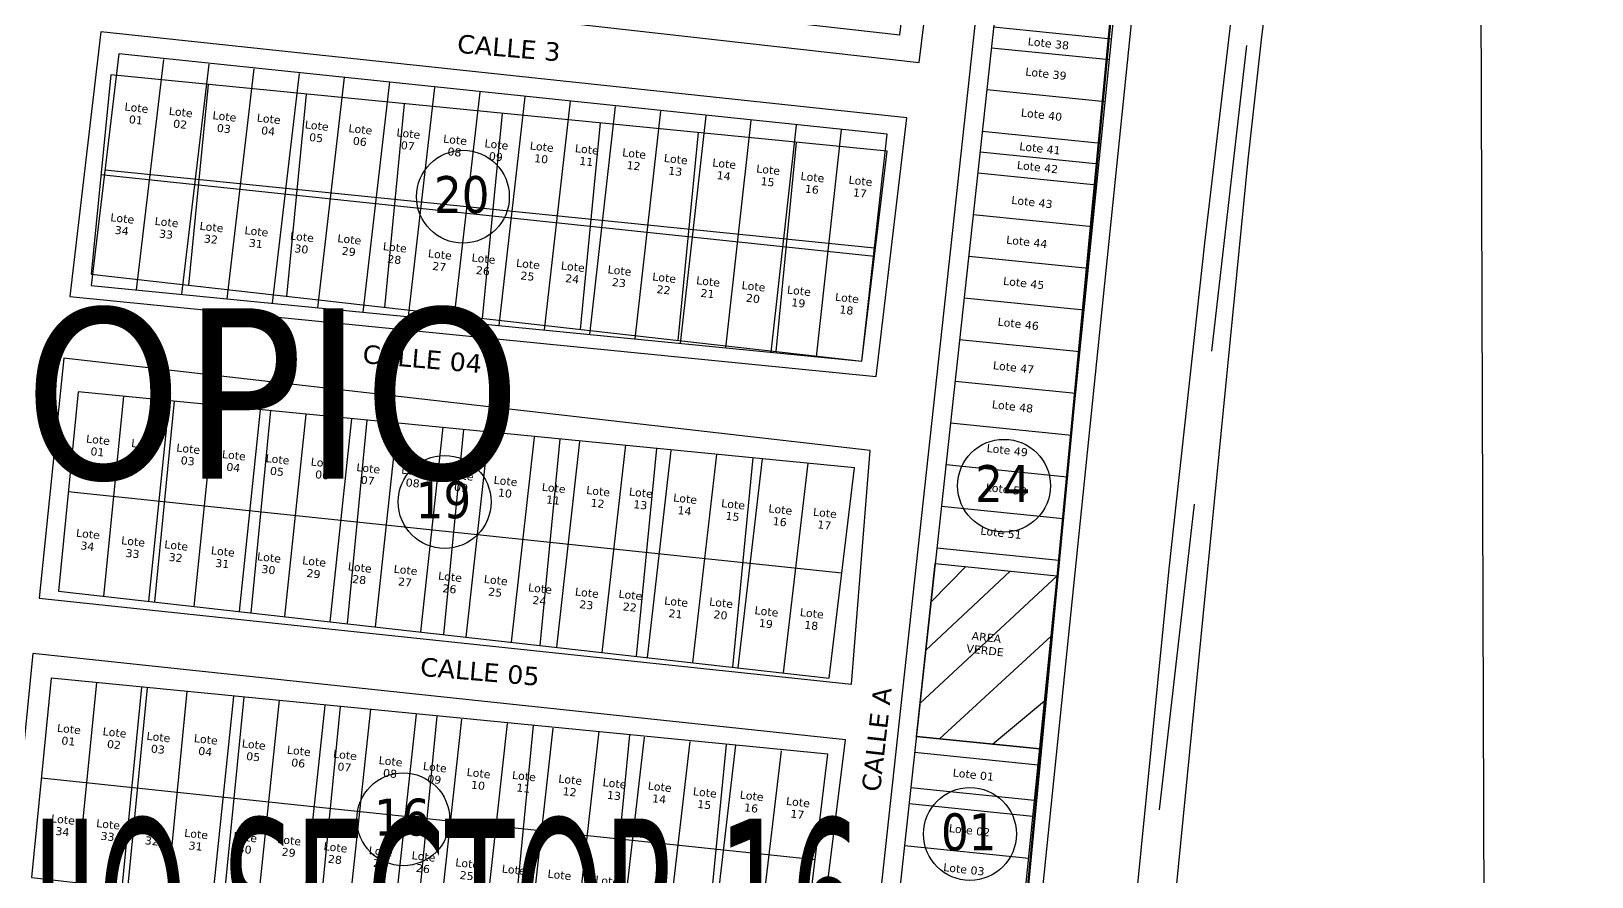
# Model space of a CAD drawing. Header units: metres. Extents: x 2 to 659295185, y -28 to 1124222152.
# Drawn here: x 660496.7 to 660750.3, y 1124026.7 to 1124164.1 of the extents above; entities that cross this region are included whole.
import ezdxf

# ---------------------------------------------------------------- set-up
doc = ezdxf.new("R2010")
doc.units = ezdxf.units.M
doc.header["$MEASUREMENT"] = 0
doc.linetypes.add('HIDDEN', pattern=[0.375, 0.25, -0.125])
doc.layers.get('0').update_dxf_attribs({"linetype": 'CONTINUOUS'})
for name, color, linetype in [('CALLES', 1, 'CONTINUOUS'), ('División Parroquial', 130, 'CONTINUOUS'), ('MANZANA', 30, 'CONTINUOUS'), ('Numero de manzana', 6, 'CONTINUOUS'), ('Parcelas', 140, 'CONTINUOUS'), ('TEXTOS', 7, 'CONTINUOUS')]:
    doc.layers.add(name, color=color, linetype=linetype)
doc.layers.add('Limite Municipio', color=1, linetype='HIDDEN', lineweight=30)
doc.styles.add('ROMAN', font='verdana.ttf')
doc.styles.get("Standard").update_dxf_attribs({"font": 'tahoma.ttf'})

msp = doc.modelspace()

# ---------------------------------------------------------------- linework, layer by layer
at = {"color": 40, "lineweight": 70, "true_color": 0xf8d731}
msp.add_line((660697.1719, 1124429.1685), (660627, 1123693), dxfattribs=at)
at = {"layer": 'División Parroquial', "color": 1, "flags": 128}
msp.add_lwpolyline([(661562.7309, 1126047.327), (661280.1952, 1125793.9785), (661175.1679, 1125700.5176), (661166.617, 1125692.9091), (661150.7272, 1125685.0107), (661124.6127, 1125675.9326), (661098.8774, 1125608.6563), (661056.8153, 1125531.9019), (661044.9331, 1125506.1771), (661005.3365, 1125425.0536), (660961.782, 1125345.9098), (660926.1352, 1125272.6947), (660896.4419, 1125213.3367), (660810.5862, 1125035.7329), (660807.461, 1125029.2542), (660771.6905, 1124949.2305), (660729.8511, 1124858.329), (660734.2379, 1123585.4881)], dxfattribs=at)
at = {"layer": 'Limite Municipio', "color": 4, "linetype": 'HIDDEN', "lineweight": -3, "ltscale": 200}
msp.add_lwpolyline([(660578.0048, 1120632.9916), (660665.8177, 1121655.962), (660399.8619, 1121691.383), (660459.3346, 1122251.1816), (660620.3506, 1123516.0091), (660707.8769, 1124281.3124), (660742.4515, 1124368.6583), (660733.5109, 1124403.5071), (660683.7897, 1124483.6592), (660705.5993, 1124900.9898), (660734.4164, 1124927.6763), (661101.2557, 1125671.1097), (661132.5681, 1125745.1859), (661162.2243, 1125745.8423), (661217.1414, 1125787.7676), (661565.8495, 1126105.0778)], dxfattribs=at)
at = {"layer": 'MANZANA', "lineweight": -3}
for p, q in [((660671, 1124358), (660599, 1123696)), ((660627, 1123693), (660695, 1124356)), ((660641, 1124159), (660646, 1124200)), ((660508, 1124174), (660641, 1124159)), ((660508, 1124164), (660503, 1124121)), ((660639, 1124150), (660508, 1124164)), ((660634, 1124108), (660639, 1124150)), ((660503, 1124121), (660634, 1124108)), ((660502, 1124111), (660498, 1124072)), ((660633, 1124096), (660502, 1124111)), ((660630, 1124058), (660633, 1124096)), ((660498, 1124072), (660630, 1124058)), ((660497, 1124063), (660493, 1124023)), ((660629, 1124049), (660497, 1124063)), ((660624, 1124009), (660629, 1124049))]:
    msp.add_line(p, q, dxfattribs=at)
at = {"layer": 'MANZANA', "lineweight": -2}
for p, q in [((660700.3322, 1124240.3141), (660687.3533, 1124129.6567)), ((660696.6298, 1124163.2098), (660706.3599, 1124240.3441)), ((660694.4199, 1124143.1839), (660696.6298, 1124163.2098)), ((660681.2183, 1124009.4111), (660694.4199, 1124143.1839)), ((660687.3533, 1124129.6567), (660681.5647, 1124076.7674)), ((660681.5647, 1124076.7674), (660675.0669, 1124012.0306))]:
    msp.add_line(p, q, dxfattribs=at)
at = {"layer": 'Numero de manzana', "lineweight": -2}
for centre in [(660566.8487, 1124137.2149), (660566.8487, 1124137.2149), (660654.7639, 1124090.2543), (660563.8786, 1124087.6299), (660563.8786, 1124087.6299), (660557.148, 1124036.0745), (660557.148, 1124036.0745), (660649.224, 1124033.6866)]:
    msp.add_circle(centre, 7.5417, dxfattribs=at)
at = {"layer": 'Parcelas', "lineweight": -3}
for p, q in [((660653.0787, 1124164.8059), (660672.2479, 1124162.8655)), ((660652.7101, 1124161.4209), (660671.9044, 1124159.4804)), ((660513.8053, 1124122.0807), (660518.26, 1124159.5263)), ((660521.1698, 1124121.3567), (660525.6005, 1124158.7629)), ((660528.5343, 1124120.6327), (660532.941, 1124157.9995)), ((660522.3401, 1124122.8212), (660525.5341, 1124155.4326)), ((660535.8988, 1124119.9086), (660540.2814, 1124157.2361)), ((660543.2633, 1124119.1846), (660547.6318, 1124156.5623)), ((660550.6278, 1124118.4606), (660554.9813, 1124155.8809)), ((660538.2393, 1124121.0284), (660541.4562, 1124153.8732)), ((660557.9923, 1124117.7365), (660562.3028, 1124154.9459)), ((660565.3568, 1124117.0125), (660569.6432, 1124154.1826)), ((660572.7213, 1124116.2884), (660576.9837, 1124153.4192)), ((660651.9728, 1124154.6509), (660671.2187, 1124152.705)), ((660554.1385, 1124119.2356), (660557.3783, 1124152.3137)), ((660570.0378, 1124117.4428), (660573.3004, 1124150.7543)), ((660580.0858, 1124115.5644), (660584.3319, 1124152.7265)), ((660587.4502, 1124114.8404), (660591.6646, 1124151.8925)), ((660594.8147, 1124114.1163), (660599.0051, 1124151.1292)), ((660599.0051, 1124151.1292), (660599.0056, 1124151.1291)), ((660602.1792, 1124113.3923), (660606.3455, 1124150.3658)), ((660585.937, 1124115.65), (660589.2225, 1124149.1948)), ((660609.5437, 1124112.6682), (660613.686, 1124149.6025)), ((660616.9082, 1124111.9442), (660621.0264, 1124148.8392)), ((660624.2727, 1124111.2202), (660628.3669, 1124148.0759)), ((660651.2355, 1124147.881), (660670.5329, 1124145.9296)), ((660601.8363, 1124113.8572), (660605.1446, 1124147.6354)), ((660617.7355, 1124112.0644), (660621.0667, 1124146.076)), ((660650.8669, 1124144.496), (660670.1905, 1124142.5399)), ((660508.0414, 1124140.8016), (660633.7335, 1124127.5631)), ((660508.6863, 1124141.6015), (660633.7335, 1124128.9203)), ((660650.4983, 1124141.111), (660669.8472, 1124139.1542)), ((660649.761, 1124134.341), (660669.1614, 1124132.3788)), ((660649.0237, 1124127.571), (660668.476, 1124125.602)), ((660648.2864, 1124120.8011), (660667.7907, 1124118.828)), ((660647.5492, 1124114.0311), (660667.1044, 1124112.0517)), ((660646.8119, 1124107.2611), (660666.4189, 1124105.2772)), ((660508.4869, 1124072.3178), (660511.7376, 1124104.781)), ((660515.8502, 1124071.4875), (660519.1563, 1124104.0962)), ((660516.7744, 1124071.3833), (660519.9681, 1124103.9912)), ((660523.2136, 1124070.6572), (660526.5683, 1124103.3447)), ((660530.5769, 1124069.827), (660533.9784, 1124102.575)), ((660532.4252, 1124069.6185), (660535.6414, 1124102.4561)), ((660537.9402, 1124068.9967), (660541.392, 1124101.8398)), ((660545.3036, 1124068.1664), (660548.8056, 1124101.1047)), ((660548.076, 1124067.8537), (660551.3147, 1124100.921)), ((660552.6669, 1124067.3361), (660556.2336, 1124100.5101)), ((660560.0302, 1124066.5058), (660563.6491, 1124099.7927)), ((660646.0746, 1124100.4912), (660665.7331, 1124098.5019)), ((660563.7452, 1124066.0869), (660567.0064, 1124099.3841)), ((660567.3936, 1124065.6755), (660571.0554, 1124098.9875)), ((660574.7569, 1124064.8452), (660578.4598, 1124098.1647)), ((660579.3776, 1124064.3242), (660582.6613, 1124097.8508)), ((660582.1202, 1124064.0149), (660585.8734, 1124097.4298)), ((660589.4836, 1124063.1846), (660593.311, 1124096.9225)), ((660595.0284, 1124062.5594), (660598.3346, 1124096.3157)), ((660596.8469, 1124062.3543), (660600.7005, 1124095.9602)), ((660604.2103, 1124061.524), (660608.128, 1124095.3565)), ((660610.6793, 1124060.7946), (660614.0079, 1124094.7807)), ((660611.5736, 1124060.6937), (660615.5425, 1124094.6304)), ((660618.9369, 1124059.8634), (660622.9571, 1124093.9042)), ((660645.3373, 1124093.7212), (660665.0472, 1124091.7265)), ((660502.7241, 1124089.3357), (660628.4163, 1124076.0972)), ((660502.7241, 1124089.3357), (660628.4163, 1124076.0972)), ((660644.6, 1124086.9512), (660664.3611, 1124084.9511)), ((660643.8628, 1124080.1812), (660663.6754, 1124078.1757)), ((660642.9043, 1124071.3798), (660648.5323, 1124077.1191)), ((660643.5838, 1124077.62), (660663.4159, 1124075.6125)), ((660641.1138, 1124054.9395), (660663.4159, 1124075.6125)), ((660642.0539, 1124063.5717), (660655.7412, 1124076.3894)), ((660644.2589, 1124049.1454), (660662.4265, 1124065.8378)), ((660504.1427, 1124025.7814), (660507.3934, 1124058.2446)), ((660511.506, 1124024.9511), (660514.6984, 1124057.5454)), ((660512.4302, 1124024.8469), (660515.6239, 1124057.4547)), ((660518.8694, 1124024.1208), (660522.0723, 1124056.8232)), ((660526.2327, 1124023.2905), (660529.6342, 1124056.0386)), ((660528.081, 1124023.0821), (660531.2972, 1124055.9196)), ((660533.596, 1124022.4602), (660537.0584, 1124055.4083)), ((660540.9594, 1124021.63), (660544.4614, 1124054.5683)), ((660543.7318, 1124021.3173), (660546.9705, 1124054.3846)), ((660548.3227, 1124020.7997), (660551.8894, 1124053.9737)), ((660652.8652, 1124048.2742), (660661.3634, 1124055.3354)), ((660555.686, 1124019.9694), (660559.2967, 1124053.1773)), ((660559.401, 1124019.5505), (660562.6622, 1124052.8477)), ((660563.0494, 1124019.1391), (660566.7021, 1124052.3632)), ((660570.4127, 1124018.3088), (660574.1156, 1124051.6282)), ((660575.0334, 1124017.7877), (660578.3171, 1124051.3144)), ((660577.7761, 1124017.4785), (660581.5292, 1124050.8934)), ((660585.1394, 1124016.6482), (660588.9668, 1124050.3861)), ((660590.6842, 1124016.023), (660593.9904, 1124049.7793)), ((660592.5027, 1124015.8179), (660596.3563, 1124049.4238)), ((660640.524, 1124049.5234), (660660.5697, 1124047.4943)), ((660599.8661, 1124014.9876), (660603.7698, 1124048.6891)), ((660606.3351, 1124014.2582), (660609.6637, 1124048.2442)), ((660607.2294, 1124014.1573), (660611.1983, 1124048.0939)), ((660614.5927, 1124013.327), (660618.5969, 1124047.2199)), ((660640.2438, 1124046.9506), (660660.3091, 1124044.9196)), ((660498.3799, 1124042.7993), (660624.0721, 1124029.5608)), ((660498.3799, 1124042.7993), (660624.0721, 1124029.5608)), ((660639.6207, 1124041.229), (660659.7295, 1124039.1935)), ((660639.3365, 1124038.6196), (660659.4652, 1124036.5821)), ((660638.5936, 1124031.7979), (660658.7741, 1124029.7552))]:
    msp.add_line(p, q, dxfattribs=at)
for points in [[(660602.4819, 1123700.2051), (660625.2119, 1123698.1869), (660691.471, 1124352.7742), (660673.7446, 1124354.5686), (660602.4819, 1123700.2051)], [(660602.4819, 1123700.2051), (660625.2119, 1123698.1869), (660691.471, 1124352.7742), (660673.7446, 1124354.5686), (660602.4819, 1123700.2051)], [(660515.8126, 1124210.0174), (660512.6115, 1124177.6422), (660637.8548, 1124163.5197), (660641.9536, 1124197.6628), (660515.8126, 1124210.0174)], [(660515.8126, 1124210.0174), (660512.6115, 1124177.6422), (660637.8548, 1124163.5197), (660641.9536, 1124197.6628), (660515.8126, 1124210.0174)], [(660510.9317, 1124160.3981), (660506.4408, 1124122.8048), (660631.6841, 1124110.4915), (660635.783, 1124147.349), (660510.9317, 1124160.3981)], [(660509.642, 1124156.9892), (660506.4408, 1124124.614), (660631.6841, 1124110.4915), (660635.783, 1124144.6346), (660509.642, 1124156.9892)], [(660504.3247, 1124105.5233), (660501.1236, 1124073.1481), (660626.3668, 1124059.0257), (660630.4657, 1124093.1687), (660504.3247, 1124105.5233)], [(660504.3247, 1124105.5233), (660501.1236, 1124073.1481), (660626.3668, 1124059.0257), (660630.4657, 1124093.1687), (660504.3247, 1124105.5233)], [(660643.5838, 1124077.62), (660663.4159, 1124075.6125), (660660.5697, 1124047.4943), (660640.524, 1124049.5234), (660643.5838, 1124077.62)], [(660499.9805, 1124058.9869), (660496.7794, 1124026.6117), (660622.0226, 1124012.4892), (660626.1215, 1124046.6323), (660499.9805, 1124058.9869)], [(660499.9805, 1124058.9869), (660496.7794, 1124026.6117), (660622.0226, 1124012.4892), (660626.1215, 1124046.6323), (660499.9805, 1124058.9869)]]:
    msp.add_lwpolyline(points, dxfattribs=at)

# ---------------------------------------------------------------- texts
at = {"layer": 'CALLES', "color": 0, "style": 'ROMAN'}
for s, rotation, p in [('CALLE 3', 355.176668, (660565.8269, 1124160.6088)), ('CALLE 3', 355.176668, (660565.8269, 1124160.6088)), ('CALLE 04', 355.176668, (660550.4609, 1124110.194)), ('CALLE 04', 355.176668, (660550.4609, 1124110.194)), ('CALLE 05', 355.176668, (660559.8111, 1124059.3884)), ('CALLE A', 83.53903, (660634.6063, 1124040.4328)), ('CALLE A', 83.53903, (660634.6063, 1124040.4328))]:
    msp.add_text(s, height=3, rotation=rotation, dxfattribs=at).set_placement(p)
at = {"layer": 'Numero de manzana', "lineweight": -2}
for s, p in [('20', (660562.1535, 1124134.5707)), ('20', (660562.1535, 1124134.5707)), ('24', (660650.0688, 1124087.6101)), ('19', (660559.1834, 1124084.9857)), ('19', (660559.1834, 1124084.9857)), ('16', (660552.4528, 1124033.4303)), ('16', (660552.4528, 1124033.4303)), ('01', (660644.5289, 1124031.0424))]:
    msp.add_text(s, height=6, dxfattribs=at).set_placement(p)
at = {"layer": 'Parcelas', "lineweight": -2, "style": 'ROMAN'}
for s, p in [('Lote 38', (660658.5617, 1124161.8402)), ('Lote 39', (660658.1701, 1124156.9186)), ('Lote', (660511.8177, 1124151.2241)), ('01', (660512.5239, 1124149.1692)), ('Lote', (660519.0144, 1124150.5251)), ('Lote', (660526.1113, 1124149.8261)), ('Lote', (660533.3081, 1124149.4266)), ('Lote 40', (660657.4499, 1124150.2579)), ('02', (660519.7206, 1124148.4702)), ('03', (660526.8174, 1124147.7712)), ('04', (660534.0143, 1124147.3717)), ('Lote', (660541.1046, 1124148.3281)), ('Lote', (660548.2015, 1124147.7289)), ('Lote', (660555.998, 1124147.0299)), ('05', (660541.8108, 1124146.2732)), ('06', (660548.9076, 1124145.674)), ('07', (660556.7041, 1124144.975)), ('Lote', (660563.5829, 1124146.0105)), ('08', (660564.289, 1124143.9556)), ('Lote', (660570.3003, 1124145.2621)), ('Lote', (660577.6664, 1124144.9004)), ('Lote', (660584.9949, 1124144.464)), ('Lote 41', (660657.1986, 1124144.7919)), ('09', (660571.0064, 1124143.2072)), ('10', (660578.3726, 1124142.8455)), ('11', (660585.7011, 1124142.4091)), ('Lote', (660592.6794, 1124143.7891)), ('12', (660593.3856, 1124141.7342)), ('Lote', (660599.4481, 1124142.8753)), ('Lote', (660607.3144, 1124142.1442)), ('Lote 42', (660656.8021, 1124141.7332)), ('13', (660600.1542, 1124140.8204)), ('14', (660608.0206, 1124140.0893)), ('Lote', (660614.449, 1124141.1694)), ('15', (660615.1551, 1124139.1145)), ('Lote', (660621.6444, 1124139.951)), ('Lote', (660629.4498, 1124139.3417)), ('16', (660622.3505, 1124137.8961)), ('17', (660630.156, 1124137.2868)), ('Lote 43', (660655.8961, 1124136.066)), ('Lote', (660509.5187, 1124133.2487)), ('Lote', (660516.7155, 1124132.6495)), ('Lote', (660524.0122, 1124131.8506)), ('34', (660510.2248, 1124131.1938)), ('33', (660517.4217, 1124130.5946)), ('32', (660524.7184, 1124129.7956)), ('Lote', (660531.3091, 1124131.1515)), ('31', (660532.0152, 1124129.0966)), ('Lote', (660538.7057, 1124130.2527)), ('Lote', (660546.4022, 1124129.8533)), ('Lote 44', (660655.0591, 1124129.5984)), ('30', (660539.4119, 1124128.1978)), ('29', (660547.1084, 1124127.7984)), ('Lote', (660553.7989, 1124128.5551)), ('28', (660554.5051, 1124126.5001)), ('Lote', (660561.1169, 1124127.3962)), ('Lote', (660568.2026, 1124126.7174)), ('27', (660561.823, 1124125.3413)), ('26', (660568.9088, 1124124.6625)), ('Lote', (660575.434, 1124125.8446)), ('25', (660576.1401, 1124123.7897)), ('Lote', (660582.7139, 1124125.4082)), ('Lote', (660590.3013, 1124124.7811)), ('24', (660583.42, 1124123.3533)), ('23', (660591.0074, 1124122.7262)), ('Lote', (660597.5578, 1124123.6236)), ('22', (660598.2639, 1124121.5687)), ('Lote', (660604.6923, 1124123.0144)), ('Lote', (660612.0708, 1124122.2224)), ('Lote', (660619.4492, 1124121.4913)), ('Lote 45', (660654.5554, 1124122.9138)), ('21', (660605.3985, 1124120.9595)), ('20', (660612.7769, 1124120.1675)), ('19', (660620.1554, 1124119.4364)), ('Lote', (660627.2545, 1124120.3338)), ('18', (660627.9606, 1124118.2789)), ('Lote 46', (660653.6625, 1124116.2789)), ('Lote 47', (660652.9071, 1124109.2039)), ('Lote 48', (660652.7397, 1124102.8597)), ('Lote', (660505.5728, 1124097.2961)), ('Lote', (660512.9049, 1124096.5635)), ('Lote', (660520.2369, 1124095.831)), ('01', (660506.279, 1124095.2412)), ('02', (660513.611, 1124094.5086)), ('03', (660520.943, 1124093.7761)), ('Lote', (660527.6505, 1124094.7729)), ('Lote', (660534.7381, 1124094.1217)), ('Lote', (660542.0702, 1124093.552)), ('Lote 49', (660651.8747, 1124095.7509)), ('04', (660528.3567, 1124092.718)), ('05', (660535.4443, 1124092.0668)), ('06', (660542.7763, 1124091.4971)), ('Lote', (660549.4838, 1124092.6566)), ('Lote', (660556.7905, 1124092.2442)), ('Lote', (660564.6457, 1124091.5026)), ('07', (660550.19, 1124090.6017)), ('08', (660557.4966, 1124090.1893)), ('09', (660565.3519, 1124089.4477)), ('Lote', (660571.7837, 1124090.5915)), ('10', (660572.4898, 1124088.5366)), ('Lote', (660579.6093, 1124089.4595)), ('Lote', (660586.831, 1124088.9356)), ('Lote', (660593.7734, 1124088.6922)), ('Lote 50', (660651.735, 1124089.4041)), ('11', (660580.3154, 1124087.4046)), ('12', (660587.5371, 1124086.8807)), ('13', (660594.4795, 1124086.6373)), ('Lote', (660600.9593, 1124087.7187)), ('14', (660601.6655, 1124085.6638)), ('Lote', (660608.7542, 1124086.8061)), ('Lote', (660616.4273, 1124085.9543)), ('15', (660609.4604, 1124084.7512)), ('16', (660617.1335, 1124083.8994)), ('Lote', (660623.6742, 1124085.4067)), ('17', (660624.3803, 1124083.3518)), ('Lote', (660503.9434, 1124081.9942)), ('Lote', (660511.2754, 1124080.7733)), ('Lote 51', (660650.8693, 1124082.337)), ('34', (660504.6495, 1124079.9392)), ('33', (660511.9816, 1124078.7184)), ('Lote', (660518.2818, 1124080.1221)), ('32', (660518.9879, 1124078.0672)), ('Lote', (660525.8583, 1124079.1454)), ('Lote', (660533.3531, 1124078.1687)), ('31', (660526.5644, 1124077.0905)), ('30', (660534.0593, 1124076.1138)), ('Lote', (660540.6854, 1124077.5175)), ('Lote', (660548.0988, 1124076.5409)), ('Lote', (660555.5446, 1124076.1388)), ('29', (660541.3915, 1124075.4626)), ('28', (660548.805, 1124074.4859)), ('27', (660556.2508, 1124074.0839)), ('Lote', (660562.7627, 1124075.0414)), ('26', (660563.4689, 1124072.9865)), ('Lote', (660570.1958, 1124074.4862)), ('Lote', (660577.3797, 1124073.1249)), ('25', (660570.902, 1124072.4313)), ('24', (660578.0858, 1124071.07)), ('Lote', (660585.004, 1124072.4474)), ('Lote', (660592.0682, 1124072.0823)), ('Lote', (660599.4977, 1124070.9872)), ('Lote', (660606.8055, 1124070.8046)), ('23', (660585.7102, 1124070.3925)), ('22', (660592.7743, 1124070.0274)), ('21', (660600.2039, 1124068.9323)), ('20', (660607.5116, 1124068.7497)), ('Lote', (660614.1741, 1124069.4053)), ('Lote', (660621.5428, 1124069.1011)), ('19', (660614.8803, 1124067.3504)), ('18', (660622.2489, 1124067.0462)), ('VERDE', (660648.5899, 1124063.1981)), ('AREA', (660649.4479, 1124065.253)), ('Lote', (660500.8498, 1124050.3086)), ('01', (660501.556, 1124048.2537)), ('Lote', (660508.2626, 1124049.746)), ('02', (660508.9688, 1124047.6911)), ('Lote', (660515.3929, 1124048.9958)), ('Lote', (660523.087, 1124048.6207)), ('Lote', (660530.8756, 1124047.7773)), ('03', (660516.0991, 1124046.9409)), ('04', (660523.7931, 1124046.5658)), ('05', (660531.5818, 1124045.7224)), ('Lote', (660538.1939, 1124046.7464)), ('Lote', (660545.7, 1124046.09)), ('Lote', (660553.1077, 1124045.0655)), ('06', (660538.9, 1124044.6915)), ('07', (660546.4062, 1124044.0351)), ('08', (660553.8138, 1124043.0106)), ('Lote', (660560.2991, 1124044.0956)), ('Lote', (660567.4038, 1124043.1279)), ('Lote', (660574.7757, 1124042.6655)), ('Lote 01', (660646.3708, 1124043.0454)), ('09', (660561.0053, 1124042.0407)), ('10', (660568.1099, 1124041.073)), ('11', (660575.4819, 1124040.6106)), ('Lote', (660582.2947, 1124042.0664)), ('Lote', (660589.4916, 1124041.4674)), ('Lote', (660596.8273, 1124040.9144)), ('Lote', (660604.1619, 1124039.9922)), ('12', (660583.0009, 1124040.0115)), ('13', (660590.1977, 1124039.4125)), ('14', (660597.5335, 1124038.8595)), ('15', (660604.8681, 1124037.9373)), ('Lote', (660611.7743, 1124039.4393)), ('Lote', (660619.2944, 1124038.4255)), ('Lote', (660499.8811, 1124035.6043)), ('16', (660612.4804, 1124037.3844)), ('17', (660620.0006, 1124036.3706)), ('34', (660500.5872, 1124033.5494)), ('Lote', (660507.2168, 1124034.8204)), ('33', (660507.923, 1124032.7655)), ('Lote', (660514.4137, 1124034.0831)), ('Lote', (660521.5183, 1124033.2536)), ('Lote', (660529.4855, 1124032.7392)), ('Lote 02', (660645.7484, 1124034.0081)), ('32', (660515.1198, 1124032.0282)), ('31', (660522.2245, 1124031.1987)), ('30', (660530.1916, 1124030.6843)), ('Lote', (660536.6357, 1124032.2323)), ('29', (660537.3418, 1124030.1774)), ('Lote', (660544.1558, 1124031.0803)), ('Lote', (660551.4916, 1124030.4346)), ('28', (660544.862, 1124029.0254)), ('27', (660552.1977, 1124028.3797)), ('Lote', (660558.4573, 1124029.6052)), ('26', (660559.1635, 1124027.5503)), ('Lote', (660565.562, 1124028.4531)), ('Lote', (660573.1148, 1124027.4329)), ('Lote 03', (660644.8368, 1124027.6682)), ('25', (660566.2681, 1124026.3982)), ('Lote', (660580.5416, 1124026.6029)), ('Lote', (660588.2929, 1124025.6352))]:
    msp.add_text(s, height=1.3, rotation=353.657361, dxfattribs=at).set_placement(p)
at = {"layer": 'TEXTOS', "color": 0, "width": 0.5625}
msp.add_text('URB. SAN ANTONIO SECTOR 16', height=27.699362, dxfattribs=at).set_placement((660342, 1124008.5))
at = {"layer": 'TEXTOS', "linetype": 'HIDDEN', "lineweight": 40, "insert": (660453.1578, 1124119.0899), "char_height": 27.69936, "width": 871.314617, "attachment_point": 1}
msp.add_mtext('PROPIO', dxfattribs=at)

doc.saveas('drawing.dxf')
